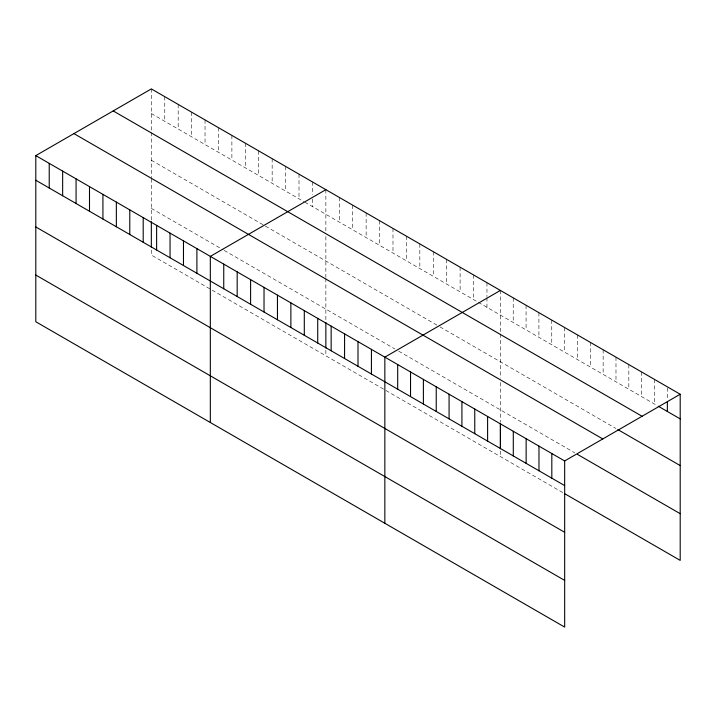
<?xml version="1.0" encoding="UTF-8"?>
<svg xmlns="http://www.w3.org/2000/svg" width="716" height="716" viewBox="0 0 716 716"><rect width="100%" height="100%" fill="white"/><g stroke="black" fill="none" stroke-linecap="round" stroke-linejoin="round"><path stroke-width="0.54" stroke-dasharray="3.58 2.69" d="M151.336 113.549L303.799 201.581M304.765 202.136L477.366 301.785M478.333 302.34L657.261 405.65M151.336 160.241L264.49 225.576M265.448 226.131L439.015 326.335M439.973 326.89L615.984 428.508M151.336 208.356L223.249 249.875M224.215 250.43L394.901 348.978M398.74 351.189L574.697 452.78M562.767 492.59L151.336 255.048L151.336 248.38M667.357 387.911L667.357 399.689M654.514 379.417L654.514 404.057M641.67 372.007L641.67 396.646M628.827 364.587L628.827 389.227M615.984 357.177L615.984 381.816M603.14 349.757L603.14 374.396M590.288 342.346L590.288 366.986M577.445 334.927L577.445 359.566M564.602 327.516L564.602 352.156M551.759 320.097L551.759 344.736M538.915 312.686L538.915 337.317M526.072 305.267L526.072 329.906M513.229 297.847L513.229 322.486M500.386 290.436L500.386 332.859M500.386 333.978L500.386 378.173M500.386 382.541L500.386 422.109M500.386 451.008L500.386 456.566M486.961 282.686L486.961 296.612M486.961 297.686L486.961 307.325M473.536 274.935L473.536 299.574M460.111 267.184L460.111 291.824M446.686 259.434L446.686 284.073M433.261 251.683L433.261 276.322M419.836 243.932L419.836 268.572M406.411 236.182L406.411 260.821M392.986 228.431L392.986 253.07M379.561 220.68L379.561 245.32M366.136 212.929L366.136 237.569M352.711 205.179L352.711 229.818M339.286 197.428L339.286 222.067M325.861 189.677L325.861 232.1M325.861 236.549L325.861 277.405M325.861 278.497L325.861 321.341M325.861 350.249L325.861 355.807M312.436 181.927L312.436 194.779M312.436 199.066L312.436 206.566M299.011 174.176L299.011 198.806M285.586 166.425L285.586 191.056M272.161 158.675L272.161 183.305M258.736 150.924L258.736 175.554M245.311 143.173L245.311 167.804M231.886 135.413L231.886 160.053M218.461 127.663L218.461 152.302M205.036 119.912L205.036 144.551M191.611 112.161L191.611 136.801M178.186 104.411L178.186 129.05M164.761 96.66L164.761 121.299M151.336 88.909L151.336 131.341M151.336 132.451L151.336 177.738M151.336 178.83L151.336 220.582"/><path stroke-width="1.07" d="M35.8 155.614L564.664 460.952L564.664 627.091L35.8 321.752L35.8 155.614L151.336 88.909L680.2 394.248L680.2 560.386L564.602 493.646M325.861 189.677L210.325 256.373L210.325 422.512M500.386 290.436L384.85 357.141L384.85 523.271M564.664 460.952L680.2 394.248M658.183 406.178L680.2 418.887M113.209 110.926L642.073 416.265M617.818 429.564L680.2 465.579M73.927 133.606L602.791 438.944M577.445 454.365L680.2 513.694M35.8 180.253L564.664 485.591M35.8 226.945L564.664 532.283M35.8 275.051L564.664 580.39M667.357 401.837L667.357 411.476M551.821 453.541L551.821 478.181M538.978 446.122L538.978 470.761M526.135 438.711L526.135 463.342M513.291 431.292L513.291 455.931M500.448 423.872L500.448 448.511M500.386 423.219L500.386 448.789M487.605 416.461L487.605 441.101M474.762 409.042L474.762 433.681M461.918 401.631L461.918 426.271M449.075 394.212L449.075 418.851M436.232 386.801L436.232 411.44M423.389 379.382L423.389 404.021M410.536 371.971L410.536 396.61M397.693 364.551L397.693 389.191M371.425 349.39L371.425 374.029M358 341.639L358 366.279M344.575 333.889L344.575 358.528M331.15 326.138L331.15 350.768M325.861 322.46L325.861 348.03M317.725 318.387L317.725 343.018M304.3 310.637L304.3 335.267M290.875 302.886L290.875 327.516M277.45 295.126L277.45 319.766M264.025 287.376L264.025 312.015M250.6 279.625L250.6 304.264M237.175 271.874L237.175 296.514M223.75 264.123L223.75 288.763M196.9 248.622L196.9 273.261M183.475 240.871L183.475 265.511M170.05 233.121L170.05 257.76M156.625 225.37L156.625 250.009M151.336 221.691L151.336 247.262M143.2 217.619L143.2 242.259M129.775 209.869L129.775 234.508M116.35 202.118L116.35 226.757M102.925 194.367L102.925 219.006M89.5 186.616L89.5 211.256M76.075 178.866L76.075 203.505M62.65 171.115L62.65 195.754M49.225 163.364L49.225 188.004"/></g></svg>
